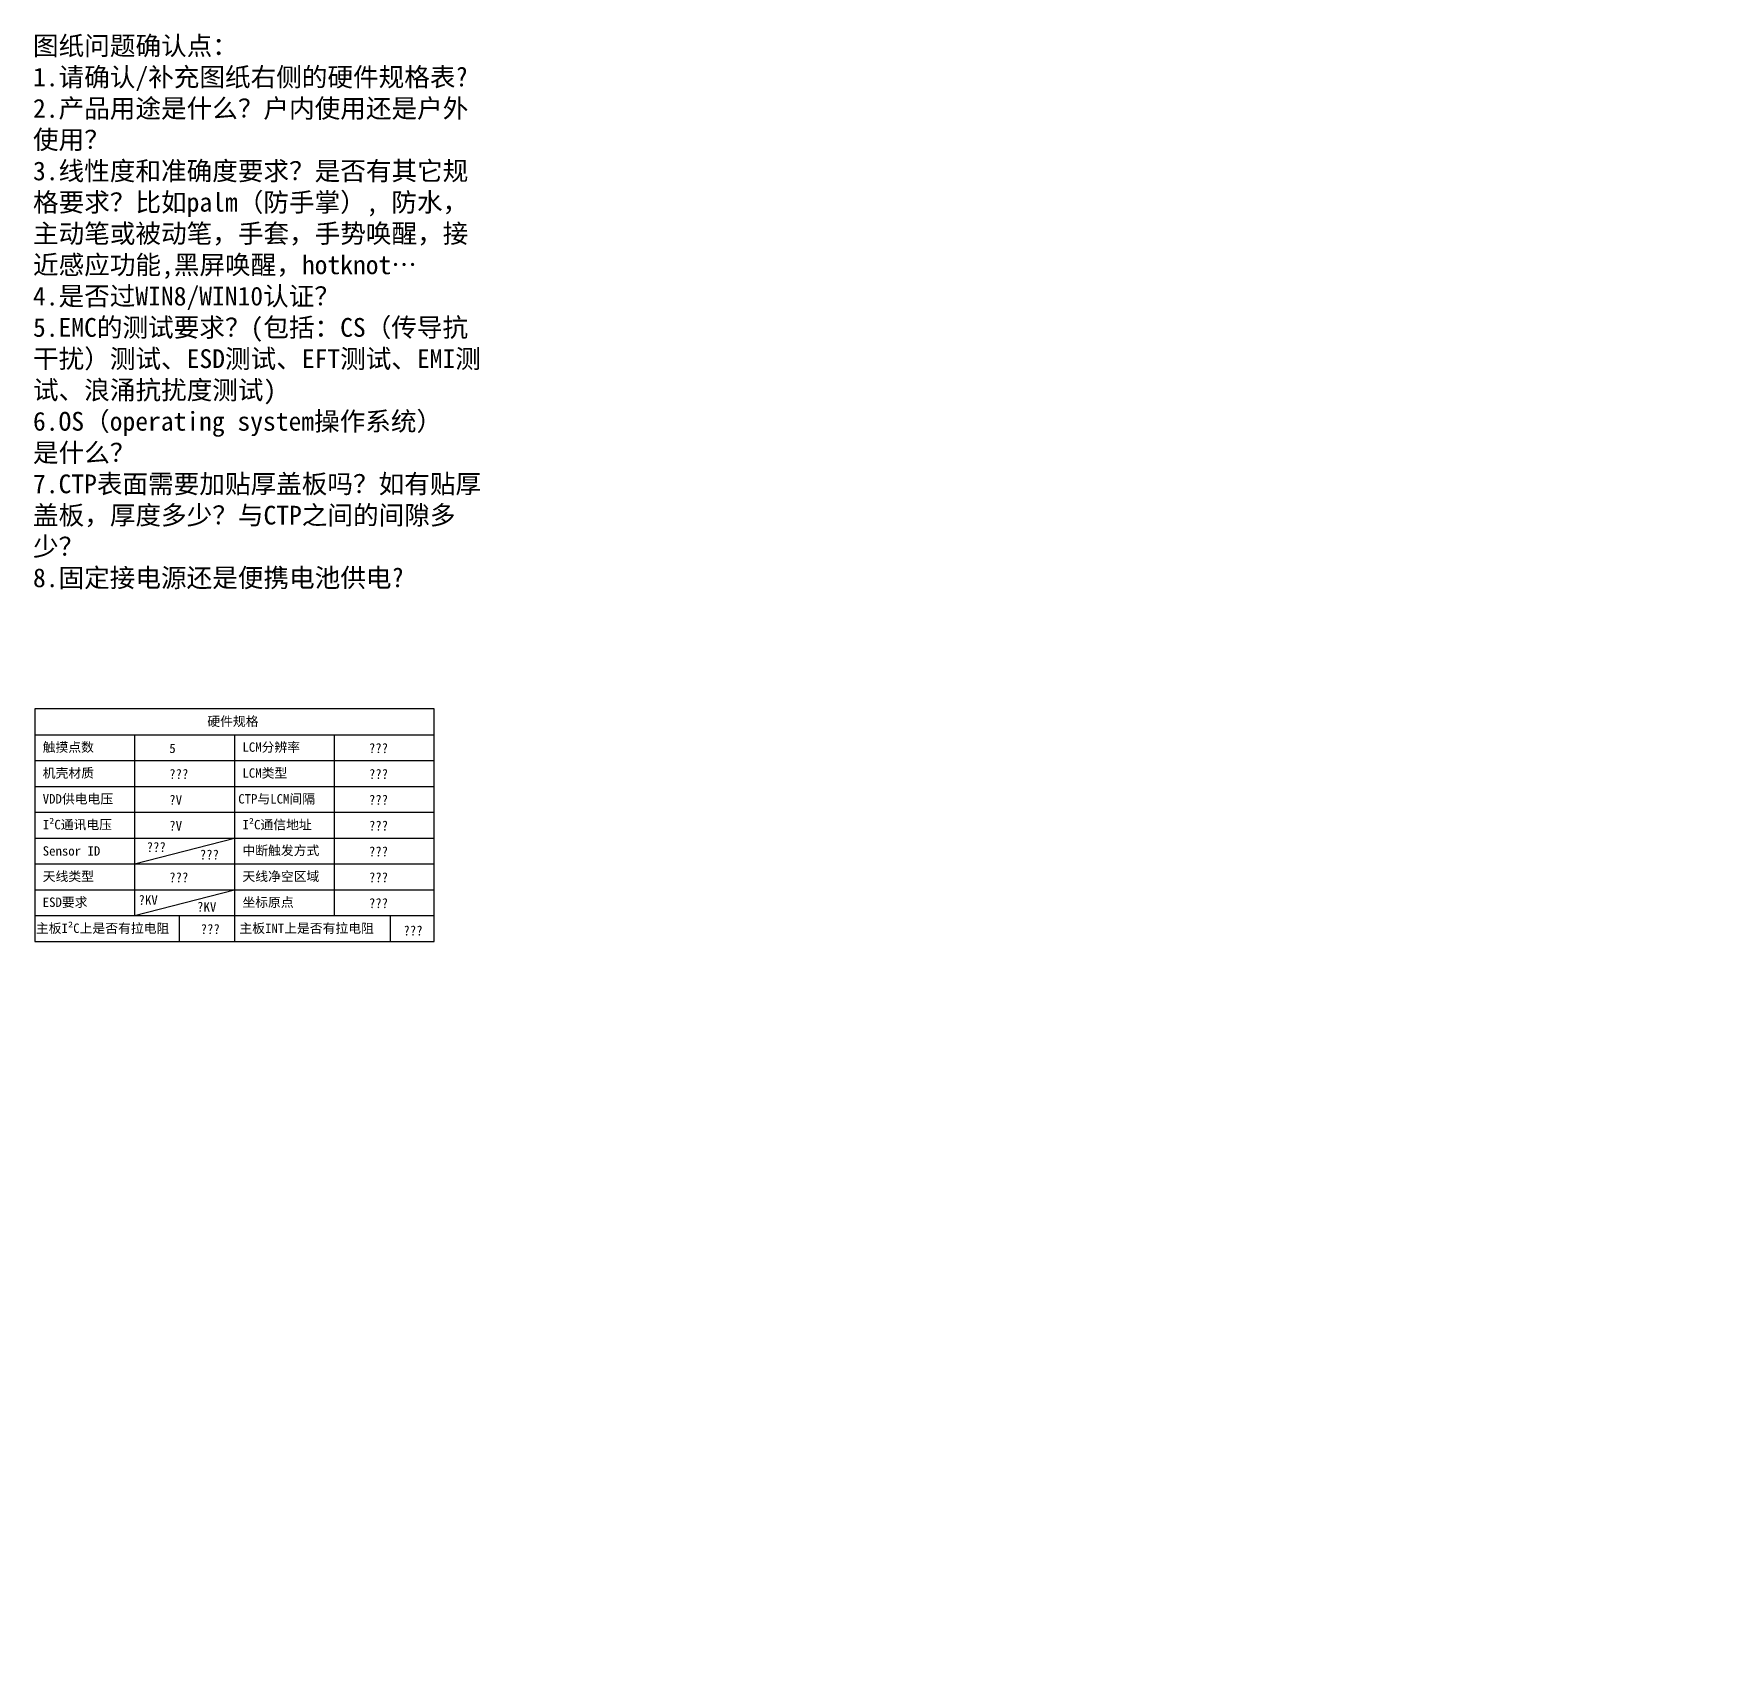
# Model space of a CAD drawing. Header units: millimetres. Extents: x 1946 to 4611, y 2266 to 2855.
# Drawn here: x 4032 to 4611, y 2266 to 2831 of the extents above; entities that cross this region are included whole.
import ezdxf

# ---------------------------------------------------------------- set-up
doc = ezdxf.new("R2010")
doc.units = ezdxf.units.MM
doc.layers.add('Dim', color=4, linetype='Continuous')
doc.layers.add('FPC Stiffener', color=7, linetype='Continuous', lineweight=0)
doc.layers.add('覆盖膜开窗', color=4, linetype='Continuous', lineweight=0)
doc.styles.add('宋体', font='')
doc.styles.get('宋体').set_extended_font_data('SimSun')

# ---------------------------------------------------------------- blocks, each defined once
blk = doc.blocks.new('硬件规格')
at = {"color": 4}
blk.add_line((-79.77, 20.65), (-53.18, 27.53), dxfattribs=at)
for points in [[(0, 0), (0, 61.94), (-106.36, 61.94), (-106.36, 0)], [(-106.36, 55.06), (0, 55.06)], [(-79.77, 55.06), (-79.77, 6.88)], [(-53.18, 55.06), (-53.18, 0)], [(-26.59, 55.06), (-26.59, 6.88)], [(-106.36, 48.18), (0, 48.18)], [(-106.36, 41.29), (0, 41.29)], [(-106.36, 34.41), (0, 34.41)], [(-106.36, 27.53), (0, 27.53)], [(-106.36, 20.65), (0, 20.65)], [(-106.36, 13.76), (0, 13.76)], [(-79.77, 6.88), (-53.18, 13.76)], [(-106.36, 6.88), (0, 6.88)], [(-67.85, 6.88), (-67.85, 0)], [(-11.67, 6.88), (-11.67, 0)], [(-106.36, 0), (0, 0)]]:
    blk.add_lwpolyline(points, dxfattribs=at)
at = {"color": 4, "attachment_point": 4, "style": '宋体'}
for s, insert, char_height in [('硬件规格', (-60.4, 58.5), 2.503), ('触摸点数', (-104.23, 51.62), 2.503), ('LCM分辨率', (-51.05, 51.62), 2.503), ('机壳材质', (-104.23, 44.73), 2.503), ('LCM类型', (-51.05, 44.73), 2.503), ('VDD供电电压', (-104.23, 37.85), 2.503), ('CTP与LCM间隔', (-52.16, 37.85), 2.503), ('I²C通讯电压', (-104.23, 30.97), 2.503), ('I²C通信地址', (-51.05, 30.97), 2.503), ('Sensor ID', (-104.23, 24.09), 2.503), ('中断触发方式', (-51.05, 24.09), 2.503), ('天线类型', (-104.23, 17.21), 2.503), ('天线净空区域', (-51.05, 17.21), 2.503), ('ESD要求', (-104.23, 10.32), 2.503), ('坐标原点', (-51.05, 10.32), 2.503), ('主板I²C上是否有拉电阻', (-106.04, 3.39), 2.5026), ('主板INT上是否有拉电阻', (-51.86, 3.39), 2.5026)]:
    blk.add_mtext(s, dxfattribs=dict(at, insert=insert, char_height=char_height))

msp = doc.modelspace()

# ---------------------------------------------------------------- hatches: boundary and pattern name
at = {"layer": 'FPC Stiffener', "lineweight": 0}
h = msp.add_hatch(dxfattribs=at)
h.set_pattern_fill('AR-HBONE', color=26, style=0)
h.paths.add_polyline_path([(4590.97771, 2266.06155), (4590.97771, 2276.06155), (4610.97771, 2276.06155), (4610.97771, 2266.06155)])
at = {"layer": '覆盖膜开窗', "lineweight": 0}
h = msp.add_hatch(dxfattribs=at)
h.set_pattern_fill('AR-HBONE', color=256, style=0)
h.paths.add_polyline_path([(4378.15791, 2266.71686), (4378.15791, 2276.71686), (4398.15791, 2276.71686), (4398.15791, 2266.71686)])

# ---------------------------------------------------------------- block references
at = {"layer": 'Dim', "lineweight": 0, "xscale": 1.295999999999999, "yscale": 1.295999999999999, "zscale": 1.295999999999999}
msp.add_blockref('硬件规格', (4170.49148, 2518.02769), dxfattribs=at)

# ---------------------------------------------------------------- texts
at = {"color": 1, "lineweight": 0, "insert": (4032.06132, 2830.4459), "char_height": 6.48, "attachment_point": 1, "style": '宋体'}
msp.add_mtext_dynamic_manual_height_columns('{\\fSimSun|b1|i0|c134|p2;图纸问题确认点：\\P1.请确认/补充图纸右侧的硬件规格表?\\P2.}产品用途是什么？户内使用还是户外使用？\\P3.线性度和准确度要求？是否有其它规格要求？比如palm（防手掌）, 防水，主动笔或被动笔，手套，{\\fSimSun|b1|i0|c134|p2;手势唤醒，接近感应功能,黑屏唤醒，hotknot}…\\P4.是否过WIN8/WIN10认证？\\P5.EMC的测试要求？(包括：CS（传导抗干扰）测试、ESD测试、EFT测试、EMI测试、浪涌抗扰度测试)\\P6.OS（operating system操作系统）\\P是什么？\\P7.CTP表面需要加贴厚盖板吗？如有贴厚盖板，厚度多少？与CTP之间的间隙多少？\\P8.固定接电源还是便携电池供电?\\P', width=155.0151479, gutter_width=12.5, heights=[232.144], dxfattribs=at)
at = {"layer": 'Dim', "lineweight": 0, "style": '宋体'}
msp.add_text('5', height=3.2434, dxfattribs=at).set_placement((4079.0971, 2583.07502))
at = {"layer": 'Dim', "color": 1, "lineweight": 0, "style": '宋体'}
for s, p in [('???', (4148.01939, 2583.07502)), ('???', (4079.0971, 2574.15566)), ('???', (4148.01939, 2574.15566)), ('?V', (4079.0971, 2565.2363)), ('???', (4148.01939, 2565.2363)), ('?V', (4079.0971, 2556.31695)), ('???', (4148.01939, 2556.31695)), ('???', (4071.31785, 2548.93974)), ('???', (4089.65533, 2546.31702)), ('???', (4148.01939, 2547.39759)), ('???', (4079.0971, 2538.47823)), ('???', (4148.01939, 2538.47823)), ('?KV', (4068.50174, 2530.6885)), ('?KV', (4088.70794, 2528.3179)), ('???', (4148.01939, 2529.55888)), ('???', (4089.95726, 2520.63952)), ('???', (4159.94126, 2520.10846))]:
    msp.add_text(s, height=3.243402, dxfattribs=at).set_placement(p)

doc.saveas('drawing.dxf')
